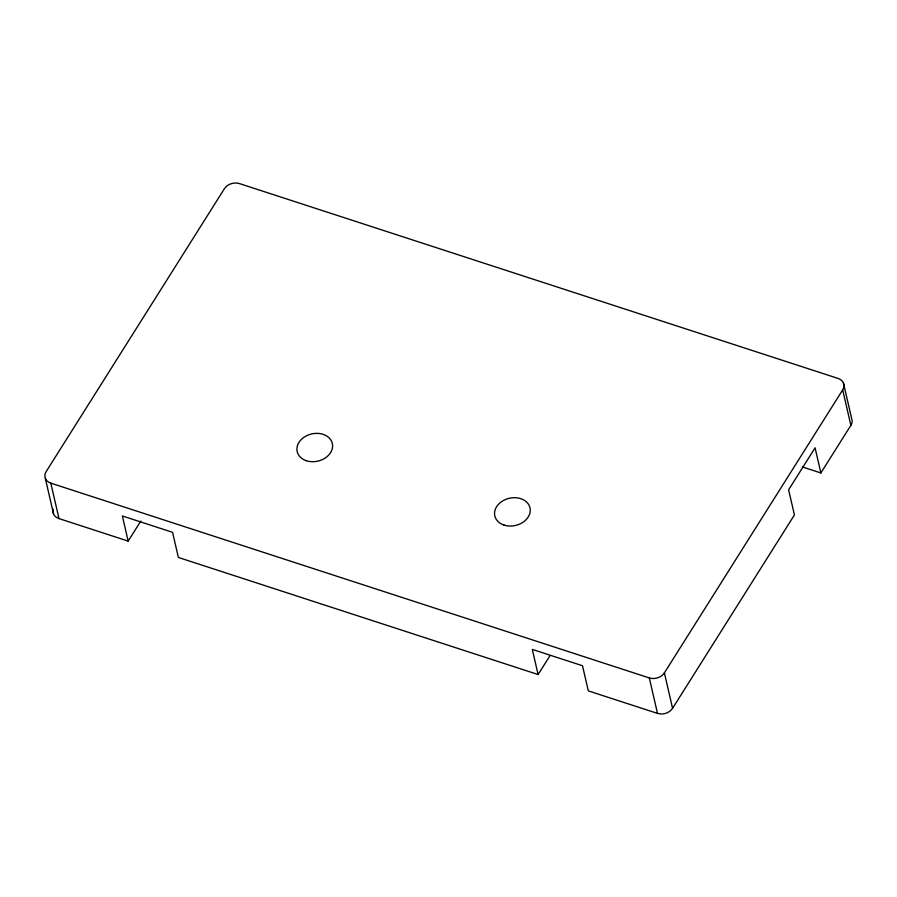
<?xml version="1.0" encoding="UTF-8"?>
<svg xmlns="http://www.w3.org/2000/svg" width="897" height="897" viewBox="0 0 897 897"><rect width="100%" height="100%" fill="white"/><g stroke="black" fill="none" stroke-linecap="round" stroke-linejoin="round"><path stroke-width="1.35" d="M53.304 509.361A11.291 8.723 -13 0 0 58.989 518.589L128.17 541.104L140.807 521.056M128.17 541.104L122.373 515.977L172.572 532.325L178.368 557.452L538.099 674.533L549.996 655.662M50.804 483.135L649.305 677.93A11.291 8.723 -13 0 0 664.385 672.885L842.687 389.892A11.291 8.723 -13 0 0 838.011 378.411L239.51 183.605A11.291 8.723 -13 0 0 224.429 188.662L46.128 471.654A11.291 8.723 -13 0 0 50.804 483.135L58.989 518.589M538.099 674.533L532.302 649.406L582.501 665.742L588.309 690.881L657.49 713.395A11.291 8.723 -13 0 0 672.571 708.338L794.428 514.945L788.62 489.818L815.07 447.827L820.878 472.954L802.434 466.956M820.878 472.954L850.872 425.346A11.291 8.723 -13 0 0 851.657 418.563L843.472 383.109M842.687 389.892L850.872 425.346M664.385 672.885L672.571 708.338M649.305 677.93L657.49 713.395M45.343 478.437L53.528 513.891M504.08 525.093A18.063 13.96 -13 0 0 530.262 509.709A18.063 13.96 -13 0 0 502.881 500.795A18.063 13.96 -13 0 0 504.08 525.093M306.426 460.755A18.063 13.96 -13 0 0 332.608 445.383A18.063 13.96 -13 0 0 305.227 436.469A18.063 13.96 -13 0 0 306.426 460.755"/></g></svg>
